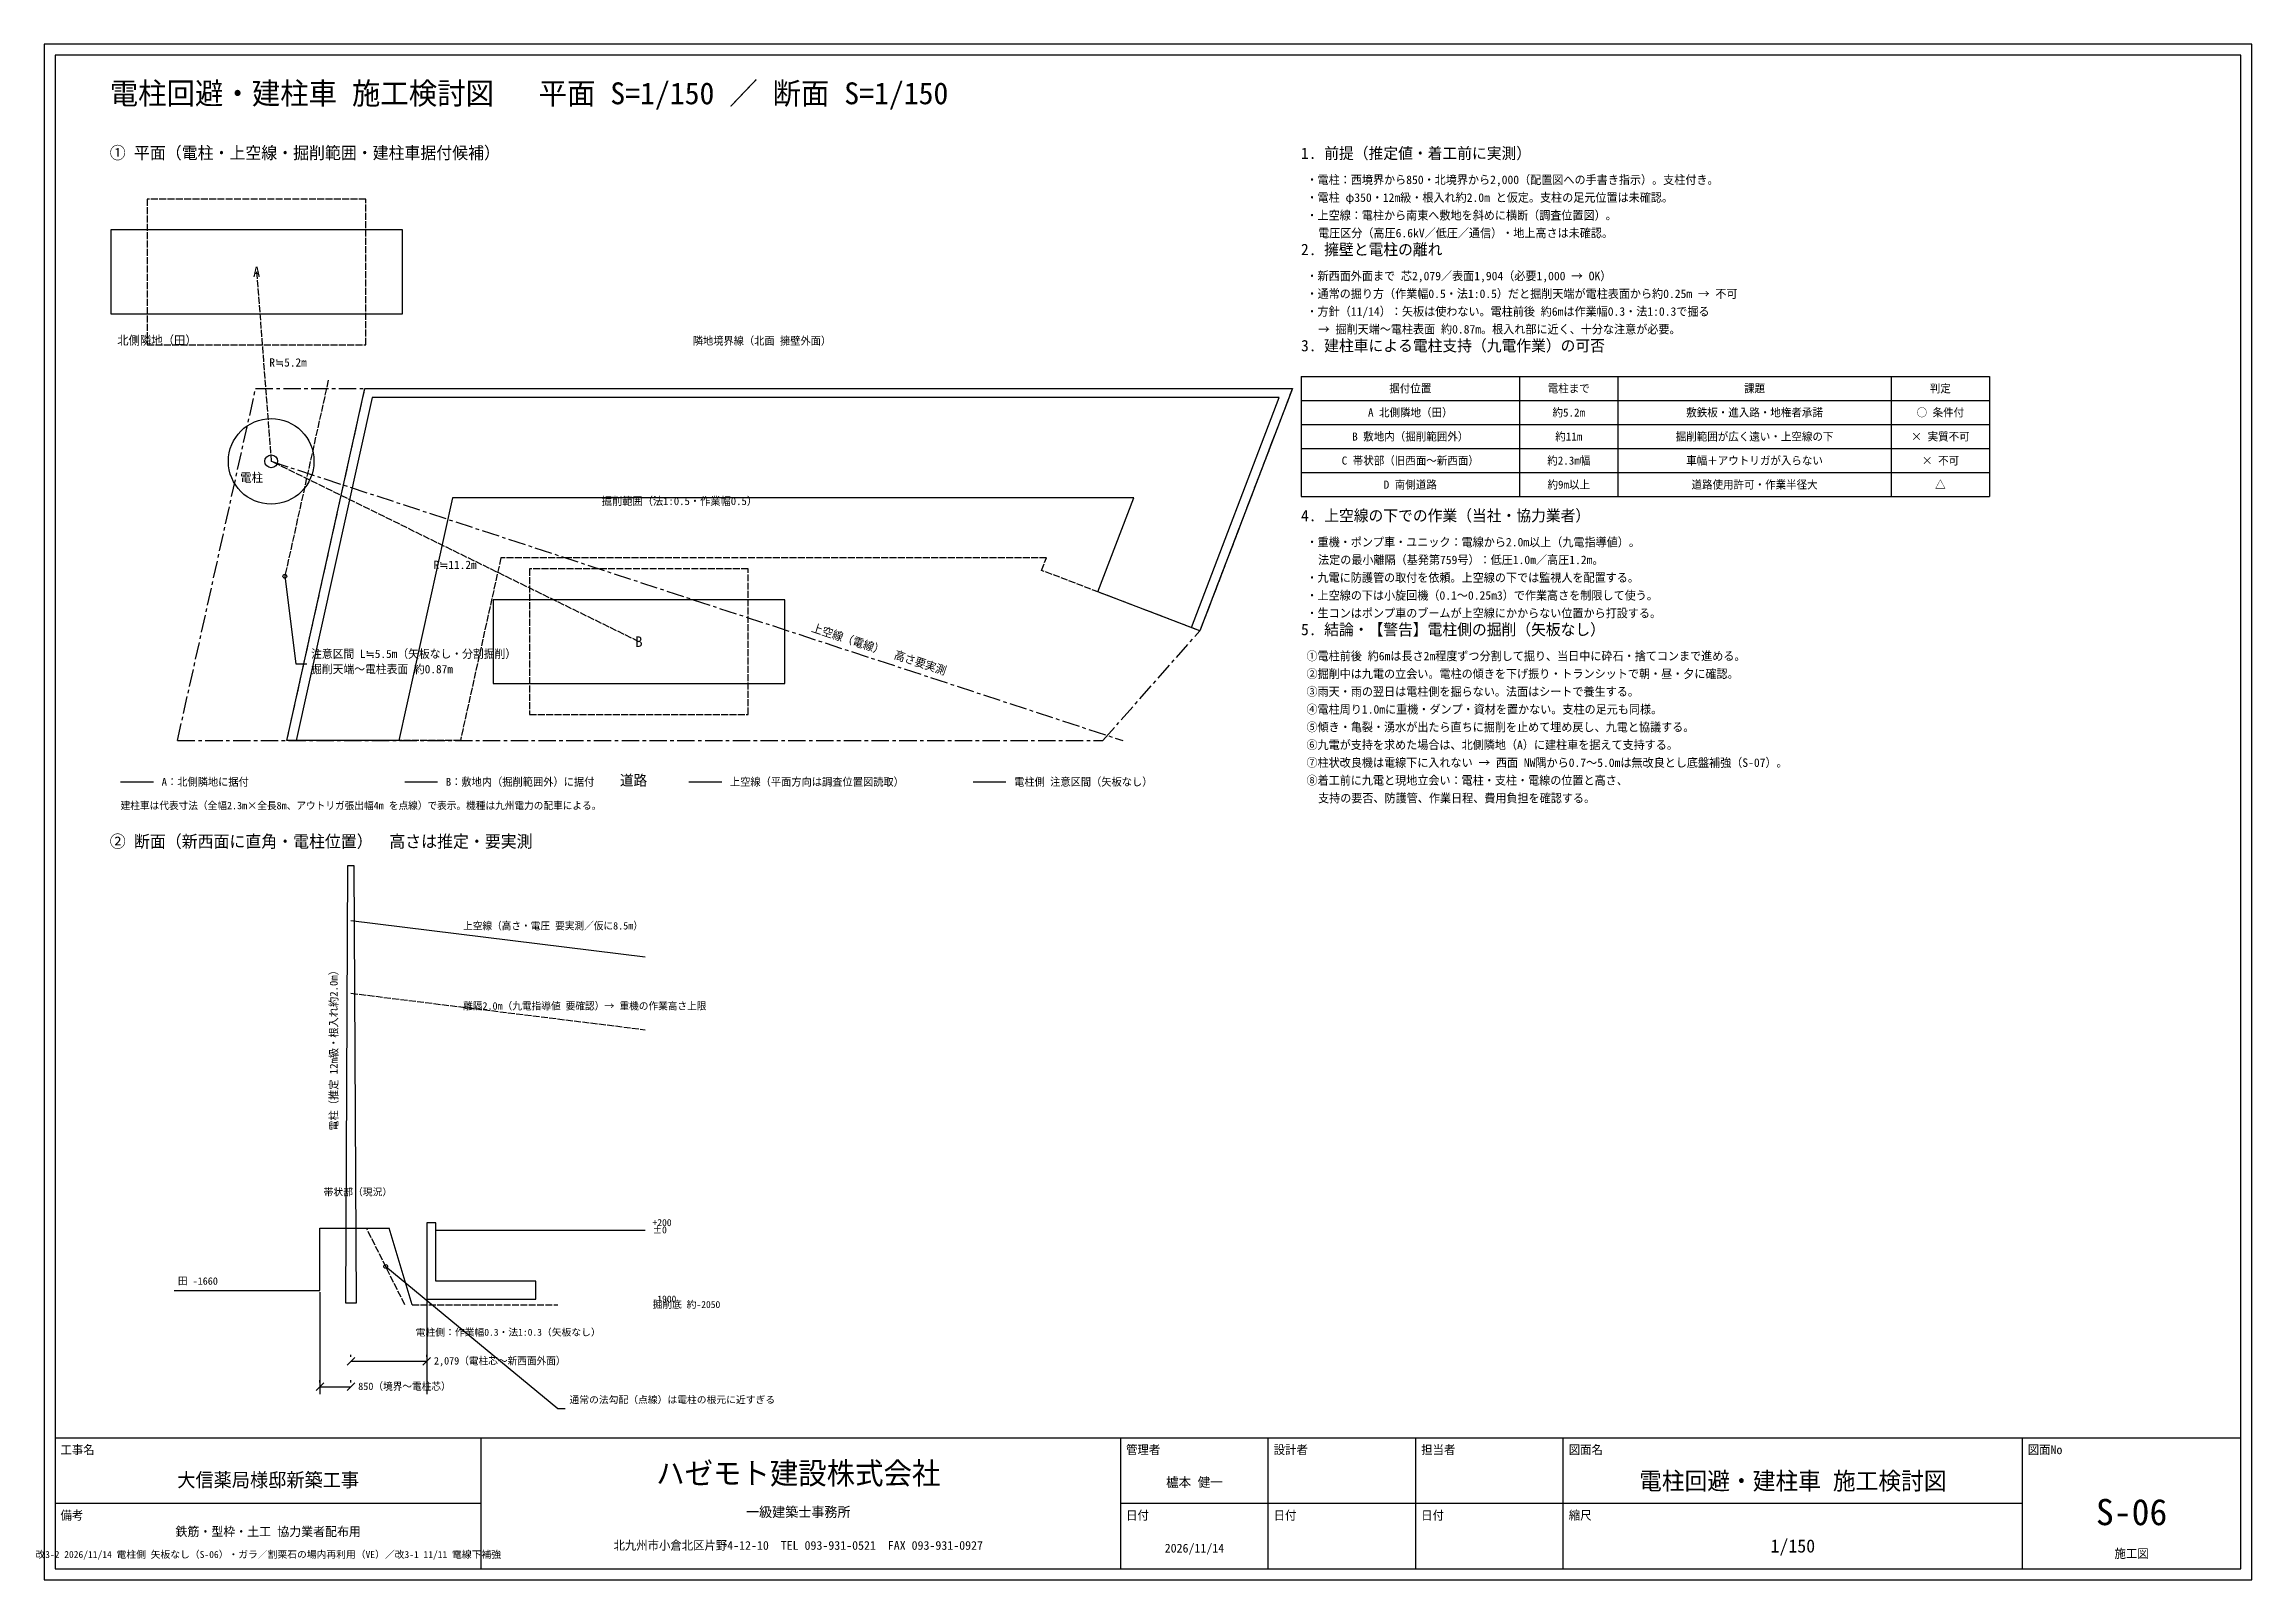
# Model space of a CAD drawing. Extents: x 1200 to 61800, y 1200 to 43350.
import ezdxf
from ezdxf.enums import TextEntityAlignment as Align

# ---------------------------------------------------------------- set-up
doc = ezdxf.new("R2010")
doc.units = 0
doc.header["$LTSCALE"] = 150
doc.linetypes.add('CENTER', pattern=[5.08, 3.175, -0.635, 0.635, -0.635])
doc.linetypes.add('DASHED', pattern=[1.524, 1.27, -0.254])
for name, color, linetype in [('01_躯体', 7, 'Continuous'), ('03_寸法', 5, 'Continuous'), ('04_文字', 7, 'Continuous'), ('08_地盤・参考', 8, 'Continuous'), ('09_図枠', 7, 'Continuous'), ('10_電柱・電線・仮設', 1, 'Continuous')]:
    doc.layers.add(name, color=color, linetype=linetype)

msp = doc.modelspace()

# ---------------------------------------------------------------- linework, layer by layer
at = {"layer": '01_躯体', "color": 7, "linetype": 'CONTINUOUS'}
for p, q in [((35700, 34230), (54600, 34230)), ((35700, 34230), (35700, 30930)), ((35700, 34230), (35700, 30930)), ((41700, 34230), (41700, 30930)), ((44400, 34230), (44400, 30930)), ((51900, 34230), (51900, 30930)), ((54600, 34230), (54600, 30930)), ((54600, 34230), (54600, 30930)), ((35700, 33570), (54600, 33570)), ((35700, 32910), (54600, 32910)), ((35700, 32250), (54600, 32250)), ((35700, 31590), (54600, 31590)), ((35700, 30930), (54600, 30930)), ((11950, 10800), (17700, 10800))]:
    msp.add_line(p, q, dxfattribs=at)
at = {"layer": '01_躯体', "color": 7, "linetype": 'DASHED'}
for p, q in [((11100, 8750), (10050, 10850)), ((11300, 8750), (15300, 8750))]:
    msp.add_line(p, q, dxfattribs=at)
msp.add_lwpolyline([(7862, 24235), (10005, 33900), (35465, 33900), (32925, 27248), (28581, 28907), (28712, 29250), (13737, 29250), (12625, 24235)], close=True, dxfattribs=at)
at = {"layer": '01_躯体', "color": 7, "linetype": 'CONTINUOUS'}
for points in [[(7862, 24235), (10005, 33900), (35465, 33900), (32925, 27248), (32691, 27338), (35102, 33650), (10206, 33650), (8118, 24235)], [(11700, 8900), (14700, 8900), (14700, 9400), (11950, 9400), (11950, 11000), (11700, 11000)]]:
    msp.add_lwpolyline(points, close=True, dxfattribs=at)
msp.add_lwpolyline([(4771, 9140), (8771, 9140), (8771, 10850), (10670, 10850)], dxfattribs=at)
at = {"layer": '03_寸法', "color": 5, "linetype": 'CONTINUOUS'}
msp.add_lwpolyline([(7862, 24235), (10005, 33900), (35465, 33900), (32925, 27248), (30122, 28319), (31108, 30900), (12413, 30900), (10935, 24235)], close=True, dxfattribs=at)
at = {"layer": '08_地盤・参考', "color": 8, "linetype": 'CENTER'}
for points in [[(4862, 24235), (7005, 33900), (35465, 33900), (32925, 27248)], [(4862, 24235), (30262, 24235), (32925, 27248)]]:
    msp.add_lwpolyline(points, dxfattribs=at)
at = {"layer": '08_地盤・参考', "color": 8, "linetype": 'CONTINUOUS'}
msp.add_lwpolyline([(10575, 9800), (15300, 5900), (15500, 5900)], dxfattribs=at)
at = {"layer": '08_地盤・参考', "color": 8}
msp.add_circle((10575, 9800), 52.5, dxfattribs=at)
at = {"layer": '09_図枠', "color": 7, "linetype": 'CONTINUOUS'}
for p, q in [((1500, 5100), (61500, 5100)), ((13200, 1500), (13200, 5100)), ((30750, 1500), (30750, 5100)), ((34800, 1500), (34800, 5100)), ((38850, 1500), (38850, 5100)), ((42900, 1500), (42900, 5100)), ((55500, 1500), (55500, 5100)), ((1500, 3300), (13200, 3300)), ((30750, 3300), (42900, 3300)), ((42900, 3300), (55500, 3300))]:
    msp.add_line(p, q, dxfattribs=at)
for points in [[(1200, 1200), (61800, 1200), (61800, 43350), (1200, 43350), (1200, 1200)], [(1500, 1500), (61500, 1500), (61500, 43050), (1500, 43050), (1500, 1500)]]:
    msp.add_lwpolyline(points, dxfattribs=at)
at = {"layer": '10_電柱・電線・仮設', "color": 30, "linetype": 'DASHED'}
msp.add_line((7032, 37100), (7432, 31900), dxfattribs=at)
at = {"layer": '10_電柱・電線・仮設', "color": 1, "linetype": 'DASHED'}
msp.add_line((8999, 34123), (7807, 28744), dxfattribs=at)
at = {"layer": '10_電柱・電線・仮設', "color": 6, "linetype": 'CENTER'}
msp.add_line((7432, 31900), (30811, 24235), dxfattribs=at)
at = {"layer": '10_電柱・電線・仮設', "color": 6, "linetype": 'DASHED'}
for p, q in [((17527, 26950), (7432, 31900)), ((9621, 17300), (17700, 16300))]:
    msp.add_line(p, q, dxfattribs=at)
at = {"layer": '10_電柱・電線・仮設', "color": 30, "linetype": 'CONTINUOUS'}
msp.add_line((3300, 23100), (4200, 23100), dxfattribs=at)
at = {"layer": '10_電柱・電線・仮設', "color": 6, "linetype": 'CONTINUOUS'}
for p, q in [((11100, 23100), (12000, 23100)), ((18900, 23100), (19800, 23100)), ((9621, 19300), (17700, 18300))]:
    msp.add_line(p, q, dxfattribs=at)
at = {"layer": '10_電柱・電線・仮設', "color": 1, "linetype": 'CONTINUOUS'}
for p, q in [((26700, 23100), (27600, 23100)), ((11300, 8750), (10670, 10850)), ((8771, 9100), (8771, 6300)), ((11700, 8850), (11700, 6300)), ((9515, 7094), (9727, 7306)), ((9621, 7320), (9621, 7380)), ((11594, 7094), (11806, 7306)), ((11700, 7320), (11700, 7380)), ((8771, 6620), (8771, 6680)), ((9621, 7200), (11700, 7200)), ((9621, 6620), (9621, 6680)), ((8665, 6394), (8877, 6606)), ((8771, 6500), (9621, 6500)), ((9515, 6394), (9727, 6606))]:
    msp.add_line(p, q, dxfattribs=at)
at = {"layer": '10_電柱・電線・仮設', "color": 30, "linetype": 'DASHED'}
msp.add_lwpolyline([(10032, 39100), (4032, 39100), (4032, 35100), (10032, 35100)], close=True, dxfattribs=at)
at = {"layer": '10_電柱・電線・仮設', "color": 30, "linetype": 'CONTINUOUS'}
msp.add_lwpolyline([(11032, 38250), (3032, 38250), (3032, 35950), (11032, 35950)], close=True, dxfattribs=at)
at = {"layer": '10_電柱・電線・仮設', "color": 1, "linetype": 'CONTINUOUS'}
msp.add_lwpolyline([(7807, 28744), (8107, 26344), (8407, 26344)], dxfattribs=at)
at = {"layer": '10_電柱・電線・仮設', "color": 6, "linetype": 'DASHED'}
msp.add_lwpolyline([(20527, 28950), (14527, 28950), (14527, 24950), (20527, 24950)], close=True, dxfattribs=at)
at = {"layer": '10_電柱・電線・仮設', "color": 6, "linetype": 'CONTINUOUS'}
msp.add_lwpolyline([(21527, 28100), (13527, 28100), (13527, 25800), (21527, 25800)], close=True, dxfattribs=at)
at = {"layer": '10_電柱・電線・仮設', "color": 1, "linetype": 'CONTINUOUS'}
msp.add_lwpolyline([(9471, 8800), (9771, 8800), (9711, 20800), (9531, 20800)], close=True, dxfattribs=at)
at = {"layer": '10_電柱・電線・仮設', "color": 1}
for centre, radius in [((7432, 31900), 1175), ((7432, 31900), 175), ((7807, 28744), 52.5)]:
    msp.add_circle(centre, radius, dxfattribs=at)

# ---------------------------------------------------------------- texts
at = {"layer": '03_寸法', "color": 5}
for s, p in [('+200', (17900, 10910)), ('±0', (17900, 10710)), ('掘削底 約-2050', (17900, 8660)), ('-1900', (17900, 8810))]:
    msp.add_text(s, height=192, dxfattribs=at).set_placement(p)
at = {"layer": '04_文字', "color": 7}
for s, height, p in [('電柱回避・建柱車 施工検討図   平面 S=1/150 ／ 断面 S=1/150', 600, (3000, 41700)), ('① 平面（電柱・上空線・掘削範囲・建柱車据付候補）', 336, (3000, 40200)), ('1. 前提（推定値・着工前に実測）', 312, (35700, 40200)), ('・電柱：西境界から850・北境界から2,000（配置図への手書き指示）。支柱付き。', 234, (35850, 39510)), ('・電柱 φ350・12m級・根入れ約2.0m と仮定。支柱の足元位置は未確認。', 234, (35850, 39022)), ('・上空線：電柱から南東へ敷地を斜めに横断（調査位置図）。', 234, (35850, 38535)), ('  電圧区分（高圧6.6kV／低圧／通信）・地上高さは未確認。', 234, (35850, 38048)), ('2. 擁壁と電柱の離れ', 312, (35700, 37560)), ('・新西面外面まで 芯2,079／表面1,904（必要1,000 → OK）', 234, (35850, 36870)), ('・方針（11/14）：矢板は使わない。電柱前後 約6mは作業幅0.3・法1:0.3で掘る', 234, (35850, 35895)), ('3. 建柱車による電柱支持（九電作業）の可否', 312, (35700, 34920)), ('4. 上空線の下での作業（当社・協力業者）', 312, (35700, 30255)), ('・重機・ポンプ車・ユニック：電線から2.0m以上（九電指導値）。', 234, (35850, 29565)), ('  法定の最小離隔（基発第759号）：低圧1.0m／高圧1.2m。', 234, (35850, 29078)), ('・九電に防護管の取付を依頼。上空線の下では監視人を配置する。', 234, (35850, 28590)), ('・上空線の下は小旋回機（0.1～0.25m3）で作業高さを制限して使う。', 234, (35850, 28102)), ('・生コンはポンプ車のブームが上空線にかからない位置から打設する。', 234, (35850, 27615)), ('5. 結論・【警告】電柱側の掘削（矢板なし）', 312, (35700, 27128)), ('⑥九電が支持を求めた場合は、北側隣地（A）に建柱車を据えて支持する。', 234, (35850, 24000)), ('A：北側隣地に据付', 216, (4425, 22995)), ('B：敷地内（掘削範囲外）に据付', 216, (12225, 22995)), ('上空線（平面方向は調査位置図読取）', 216, (20025, 22995)), ('電柱側 注意区間（矢板なし）', 216, (27825, 22995)), ('⑧着工前に九電と現地立会い：電柱・支柱・電線の位置と高さ、', 234, (35850, 23025)), ('建柱車は代表寸法（全幅2.3m×全長8m、アウトリガ張出幅4m を点線）で表示。機種は九州電力の配車による。', 204, (3300, 22350)), ('  支持の要否、防護管、作業日程、費用負担を確認する。', 234, (35850, 22538)), ('② 断面（新西面に直角・電柱位置）  高さは推定・要実測', 336, (3000, 21300))]:
    msp.add_text(s, height=height, dxfattribs=at).set_placement(p)
at = {"layer": '04_文字', "color": 1}
for s, p in [('・通常の掘り方（作業幅0.5・法1:0.5）だと掘削天端が電柱表面から約0.25m → 不可', (35850, 36382)), ('  → 掘削天端～電柱表面 約0.87m。根入れ部に近く、十分な注意が必要。', (35850, 35408)), ('①電柱前後 約6mは長さ2m程度ずつ分割して掘り、当日中に砕石・捨てコンまで進める。', (35850, 26438)), ('②掘削中は九電の立会い。電柱の傾きを下げ振り・トランシットで朝・昼・夕に確認。', (35850, 25950)), ('③雨天・雨の翌日は電柱側を掘らない。法面はシートで養生する。', (35850, 25462)), ('④電柱周り1.0mに重機・ダンプ・資材を置かない。支柱の足元も同様。', (35850, 24975)), ('⑤傾き・亀裂・湧水が出たら直ちに掘削を止めて埋め戻し、九電と協議する。', (35850, 24488)), ('⑦柱状改良機は電線下に入れない → 西面 NW隅から0.7～5.0mは無改良とし底盤補強（S-07）。', (35850, 23512))]:
    msp.add_text(s, height=234, dxfattribs=at).set_placement(p)
at = {"layer": '04_文字', "color": 7}
for s, p in [('据付位置', (38700, 33900)), ('電柱まで', (43050, 33900)), ('課題', (48150, 33900)), ('判定', (53250, 33900)), ('A 北側隣地（田）', (38700, 33240)), ('約5.2m', (43050, 33240)), ('敷鉄板・進入路・地権者承諾', (48150, 33240)), ('○ 条件付', (53250, 33240)), ('B 敷地内（掘削範囲外）', (38700, 32580)), ('掘削範囲が広く遠い・上空線の下', (48150, 32580)), ('約11m', (43050, 32580)), ('× 実質不可', (53250, 32580)), ('C 帯状部（旧西面～新西面）', (38700, 31920)), ('約2.3m幅', (43050, 31920)), ('車幅＋アウトリガが入らない', (48150, 31920)), ('× 不可', (53250, 31920)), ('D 南側道路', (38700, 31260)), ('約9m以上', (43050, 31260)), ('道路使用許可・作業半径大', (48150, 31260)), ('△', (53250, 31260))]:
    msp.add_text(s, height=222, dxfattribs=at).set_placement(p, align=Align.MIDDLE_CENTER)
at = {"layer": '08_地盤・参考', "color": 8}
for s, height, p in [('北側隣地（田）', 240, (3205, 35100)), ('隣地境界線（北面 擁壁外面）', 216, (19005, 35100)), ('掘削範囲（法1:0.5・作業幅0.5）', 216, (16505, 30700)), ('道路', 288, (17005, 23000)), ('田 -1660', 204, (4871, 9300))]:
    msp.add_text(s, height=height, dxfattribs=at).set_placement(p)
msp.add_text('通常の法勾配（点線）は電柱の根元に近すぎる', height=192, dxfattribs=at).set_placement((15620, 5990), align=Align.BOTTOM_LEFT)
at = {"layer": '09_図枠', "color": 7}
for s, p in [('工事名', (1650, 4650)), ('管理者', (30900, 4650)), ('設計者', (34950, 4650)), ('担当者', (39000, 4650)), ('図面名', (43050, 4650)), ('図面No', (55650, 4650)), ('備考', (1650, 2850)), ('日付', (30900, 2850)), ('日付', (34950, 2850)), ('日付', (39000, 2850)), ('縮尺', (43050, 2850))]:
    msp.add_text(s, height=240, dxfattribs=at).set_placement(p)
for s, height, p in [('ハゼモト建設株式会社', 600, (21900, 3825)), ('大信薬局様邸新築工事', 384, (7350, 3750)), ('櫨本 健一', 264, (32775, 3750)), ('電柱回避・建柱車 施工検討図', 480, (49200, 3675)), ('一級建築士事務所', 276, (21900, 2925)), ('S-06', 720, (58500, 2700)), ('鉄筋・型枠・土工 協力業者配布用', 252, (7350, 2400)), ('北九州市小倉北区片野4-12-10  TEL 093-931-0521  FAX 093-931-0927', 240, (21900, 2025)), ('2026/11/14', 240, (32775, 1950)), ('1/150', 360, (49200, 1950)), ('施工図', 240, (58500, 1800))]:
    msp.add_text(s, height=height, dxfattribs=at).set_placement(p, align=Align.CENTER)
at = {"layer": '09_図枠', "color": 1}
msp.add_text('改3-2 2026/11/14 電柱側 矢板なし（S-06）・ガラ／割栗石の場内再利用（VE）／改3-1 11/11 電線下補強', height=192, dxfattribs=at).set_placement((7350, 1800), align=Align.CENTER)
at = {"layer": '10_電柱・電線・仮設', "color": 30}
msp.add_text('A', height=288, dxfattribs=at).set_placement((7032, 37100), align=Align.MIDDLE_CENTER)
for s, height, p in [('R≒5.2m', 228, (7382, 34500)), ('帯状部（現況）', 192, (8871, 11750))]:
    msp.add_text(s, height=height, dxfattribs=at).set_placement(p)
at = {"layer": '10_電柱・電線・仮設', "color": 1}
msp.add_text('電柱', height=240, dxfattribs=at).set_placement((7207, 31330), align=Align.RIGHT)
at = {"layer": '10_電柱・電線・仮設', "color": 6}
msp.add_text('R≒11.2m', height=228, dxfattribs=at).set_placement((12480, 28945), align=Align.CENTER)
msp.add_text('上空線（電線）  高さ要実測', height=228, rotation=-18.15288, dxfattribs=at).set_placement((24061, 26568), align=Align.BOTTOM_CENTER)
at = {"layer": '10_電柱・電線・仮設', "color": 1}
for s, p in [('注意区間 L≒5.5m（矢板なし・分割掘削）', (8527, 26434)), ('掘削天端～電柱表面 約0.87m', (8527, 26014))]:
    msp.add_text(s, height=228, dxfattribs=at).set_placement(p, align=Align.BOTTOM_LEFT)
at = {"layer": '10_電柱・電線・仮設', "color": 6}
msp.add_text('B', height=288, dxfattribs=at).set_placement((17527, 26950), align=Align.MIDDLE_CENTER)
for s, p in [('上空線（高さ・電圧 要実測／仮に8.5m）', (12700, 19050)), ('離隔2.0m（九電指導値 要確認）→ 重機の作業高さ上限', (12700, 16850))]:
    msp.add_text(s, height=204, dxfattribs=at).set_placement(p)
at = {"layer": '10_電柱・電線・仮設', "color": 1}
msp.add_text('電柱（推定 12m級・根入れ約2.0m）', height=216, rotation=90, dxfattribs=at).set_placement((9321, 15800), align=Align.BOTTOM_CENTER)
for s, height, p in [('電柱側：作業幅0.3・法1:0.3（矢板なし）', 192, (11400, 7900)), ('2,079（電柱芯～新西面外面）', 204, (11900, 7110)), ('850（境界～電柱芯）', 204, (9821, 6410))]:
    msp.add_text(s, height=height, dxfattribs=at).set_placement(p)

doc.saveas('drawing.dxf')
